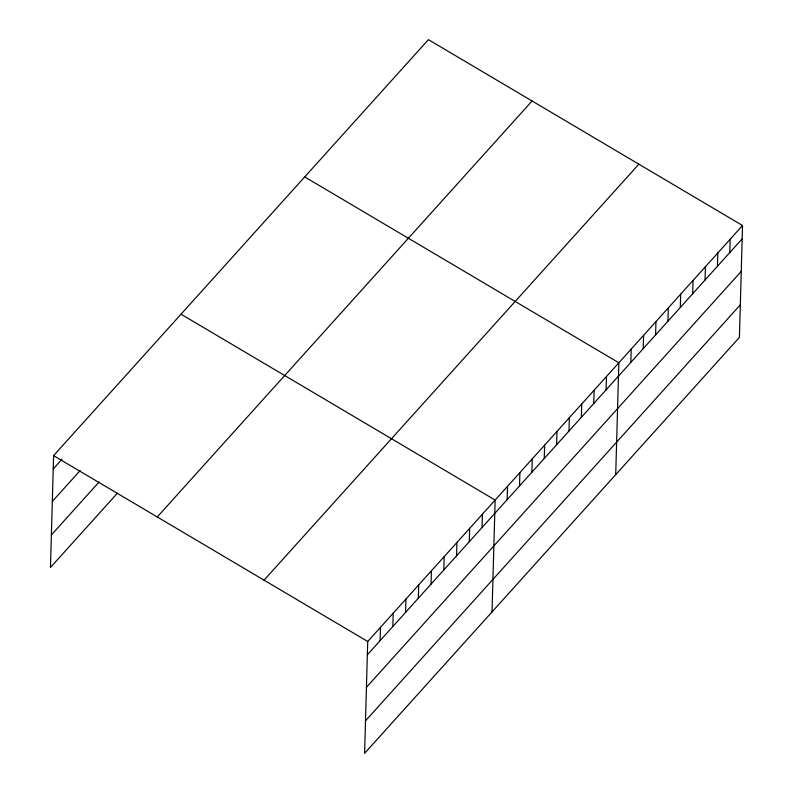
<?xml version="1.0" encoding="UTF-8"?>
<svg xmlns="http://www.w3.org/2000/svg" width="793" height="793" viewBox="0 0 793 793"><rect width="100%" height="100%" fill="white"/><g stroke="black" fill="none" stroke-linecap="round" stroke-linejoin="round"><path stroke-width="1.19" d="M742.535 225.519L367.714 641.497L364.592 753.35L739.413 337.372L742.535 225.519L428.408 39.65L53.587 455.628L50.465 567.481L117.374 493.226M380.085 640.675L380.462 627.352M392.832 626.529L393.199 613.207M405.58 612.384L405.947 599.062M418.317 598.239L418.694 584.927M431.065 584.104L431.432 570.782M443.802 569.959L444.179 556.636M456.55 555.814L456.927 542.491M469.297 541.669L469.664 528.346M482.035 527.523L482.412 514.211M492.027 611.918L495.149 500.066L181.032 314.197M507.153 499.659L507.52 486.337M519.524 485.931L519.891 472.608M531.885 472.202L532.262 458.879M544.256 458.473L544.632 445.151M556.627 444.744L557.003 431.432M568.997 431.025L569.364 417.703M581.368 417.296L581.735 403.974M593.729 403.568L594.106 390.245M606.1 389.839L606.476 376.516M615.715 474.65L618.847 362.788L304.72 176.918M630.841 362.381L631.208 349.069M643.212 348.662L643.579 335.34M655.583 334.933L655.95 321.611M667.944 321.205L668.321 307.882M680.315 307.476L680.691 294.153M692.685 293.747L693.062 280.425M705.056 280.018L705.423 266.706M717.427 266.299L717.794 252.977M729.788 252.571L730.165 239.248M53.22 468.95L61.983 459.226M52.308 501.463L80.192 470.527M51.376 534.968L99.165 481.926M157.252 516.967L532.073 100.989M264.059 580.159L638.871 164.181M367.347 654.82L742.159 238.842M366.435 687.333L741.257 271.355M365.504 720.837L740.315 304.859M53.587 455.628L367.714 641.497"/></g></svg>
